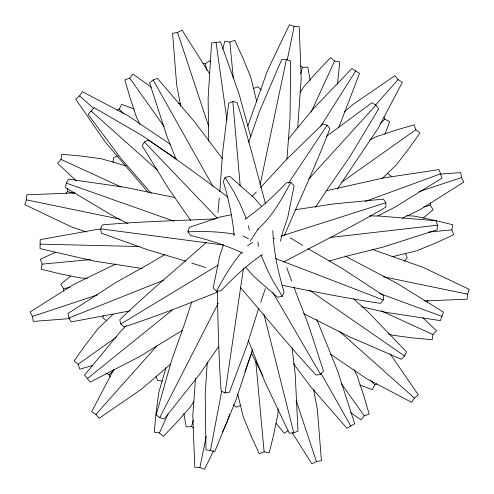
<?xml version="1.0" encoding="UTF-8"?>
<svg xmlns="http://www.w3.org/2000/svg" width="494" height="494" viewBox="0 0 494 494"><rect width="100%" height="100%" fill="white"/><g stroke="black" fill="none" stroke-linecap="round" stroke-linejoin="round"><path stroke-width="0.74" d="M100.955 229.222L94.873 229.834L40.23 239.627L40.014 248.636L94.119 261.091L142.365 268.526M208.709 141.21L208.128 98.473L211.574 43.064L220.503 41.805L239.09 94.113L250.773 136.801M294.986 209.789L333.821 203.911L383.381 199.113L385.925 202.725L385.882 207.116C352.475 226.802 317.691 243.801 283.544 262.129M86.296 232.019L71.08 226.709L24.7 204.584L26.485 199.86L26.738 194.803L75.076 192.888M372.235 249.39L422.92 267.291L469.3 289.416L467.515 294.14L467.262 299.197L424.315 300.932M286.971 159.056L290.034 117.986L290.663 61.12L286.421 59.453L281.839 59.255L259.436 111.527L248.624 142.457M369.568 215.89L379.472 216.039L436.146 220.799L437.406 225.202L437.159 229.759L383.004 247.111L347.492 255.948L329.035 261.03M278.208 408.896L277.894 414.207L273.67 434.64L269.218 452.862L264.136 451.849L259.264 453.72L251.366 436.566L243.369 417.183L237.738 394.274M297.703 127.958L301.217 78.157L299.197 26.738L294.14 26.485L289.416 24.7L267.291 71.08L247.809 126.1M282.043 285.273C314.808 291.824 347.498 298.481 380.571 303.372L383.35 299.975L383.622 295.56L341.941 268.322L307.953 248.63M207.27 362.269L205.214 394.28L205.955 449.787L214.81 451.473L235.934 400.128L252.638 349.443M195.525 378.318L192.784 415.843L194.803 467.262L199.86 467.515L204.584 469.3L213.569 450.726M217.953 212.482L219.274 197.915M219.849 191.783L222.584 152.597L228.703 103.184L232.785 101.486L237.064 102.486C247.821 135.986 256.38 170.047 265.562 203.991M63.417 291.003L63.707 288.749L60.805 284.266L70.605 276.09M423.395 217.91L433.195 209.734L430.293 205.251L430.583 202.997M337.507 84.357L339.736 61.843L334.586 61.028L330.69 57.607L317.722 71.161L303.847 86.746L300.08 92.458M112.959 162.31L113.62 157.543L117.887 156.005M243.48 268.223L225.06 392.958L229.426 392.261L246.92 345.639L258.726 308.182M76.175 180.736L57.607 163.31L61.028 159.414L61.843 154.264L80.645 155.999L101.431 158.765L126.279 165.978M422.839 317.722L436.393 330.69L432.972 334.586L432.157 339.736L413.355 338.001L392.569 335.235L388.185 333.963M174.901 197.581L124.809 187.282L68.524 179.137L66.313 183.12L65.511 187.634L114.361 216.755L127.958 223.646M103.24 315.549L102.838 317.778L106.636 320.742M221.683 391.347L210.364 450.732M55.371 252.317L40.28 259.264L42.151 264.136L41.138 269.218L59.36 273.67L79.793 277.894L87.382 278.344M392.057 256.806L417.183 250.631L436.566 242.634L453.72 234.736L451.849 229.864L452.862 224.782L434.64 220.33L414.207 216.106L406.618 215.656M199.86 467.515L206.288 436.221M294.14 26.485L287.249 59.996M260.153 184.521L286.421 59.453M222.825 49.153L224.782 41.138L229.864 42.151L234.736 40.28L242.634 57.434L250.631 76.817L256.806 101.943M280.357 241.171L283.186 230.846L287.681 217.632L294.103 185.898L290.904 182.348L286.341 182.885C273.769 196.297 260.066 208.752 244.987 219.274M193.315 427.989L191.511 426.612L193.345 420.166M300.655 73.834L302.489 67.388L300.685 66.011M165.978 367.721L158.765 392.569L155.999 413.355L154.264 432.157L159.414 432.972L163.31 436.393L176.278 422.839L190.153 407.254L193.92 401.542M242.82 253.15C226.166 245.351 208.524 239.707 190.628 235.533L187.881 231.847L189.356 227.302L220.052 216.996L231.581 214.711M191.833 301.741L183.935 325.75L171.646 360.219L156.129 414.929L159.784 417.652L164.15 419.042L199.477 374.477L218.453 346.831M265.402 288.49L260.715 302.347M223.467 244.913L219.682 256.04L213.26 287.774L216.458 291.324L221.022 290.787C233.588 277.375 247.296 264.92 262.376 254.398M361.67 306.749L385.474 312.276L440.358 320.612L443.47 312.152L396.262 282.926L344.985 255.997M229.741 414.225L226.709 422.92L222.448 431.972M244.876 371.513L252.52 350.567M384.962 134.312L389.618 121.629L384.863 119.196L383.986 117.097M284.377 235.589C299.562 199.94 316.08 164.922 329.844 128.668L327.133 125.217L322.885 123.988L287.212 158.722L260.579 187.59M261.789 206.634L254.052 197.791L229.778 176.364L225.103 177.358L223.288 181.576C228.617 199.168 232.551 217.261 234.125 235.589M245.567 267.038L253.311 275.88L277.585 297.308L282.259 296.314L284.075 292.096C278.11 272.114 273.608 251.502 272.83 230.612M159.414 432.972L168.028 414.04M334.586 61.028L311.146 112.163M338.884 127.359L359.515 73.365L351.889 68.549L313.418 108.581L288.193 139.246M303.619 313.591L349.258 336.667L401.437 359.286L404.623 356.02L406.574 351.87L367.067 310.961L353.494 298.709M185.88 261.178L148.237 249.964L101.344 233.205L100.578 228.852L102.493 224.9C140.074 221.411 177.76 220.762 215.433 218.848M218.268 303.168L159.784 417.652M117.097 110.014L119.196 109.137L121.629 104.382L134.312 109.038M376.903 383.986L374.804 384.863L372.371 389.618L359.688 384.962M113.811 369.512L91.668 411.65L95.922 414.398L99.115 418.307L141.463 389.204L170.541 364.152M227.895 197.075C201.706 177.562 175.475 158.191 148.28 140.061L144.322 141.957L142.198 145.829L168.312 188.226L190.678 220.515M216.458 291.324C223.696 277.455 231.84 263.969 241.924 251.971M290.904 182.348C281.543 199.156 272.12 217.132 257.226 229.667M320.618 126.464L355.76 70.87M148.132 192.333L104.796 141.463L75.693 99.115L79.602 95.922L82.35 91.668L127.884 115.627L170.541 144.415M390.081 353.797L418.307 394.885L414.398 398.078L411.65 402.332L366.116 378.373L330.517 354.247M250.217 241.078L258.201 228.963M315.438 207.363L328.504 187.535L349.4 157.5L378.725 108.773L375.909 105.185L372.056 102.696L326.281 136.443M337.285 189.146L378.373 127.884L402.332 82.35L398.078 79.602L394.885 75.693L352.537 104.796L344.392 111.811M288.515 183.113L327.133 125.217M66.011 193.315L67.388 191.511L67.233 188.461M427.075 301.89L427.989 300.685M140.043 124.439L136.64 117.646L130.083 97.831L124.828 79.824L129.737 78.163L133.016 74.106L151.399 87.296M353.957 369.561L357.36 376.354L363.917 396.169L369.172 414.176L364.263 415.837L360.984 419.894L350.499 412.478M404.314 261.252L407.235 257.782L405.426 253.323M176.068 158.846L142.081 135.51L94.076 107.643L88.08 114.373L121.289 158.864L151.325 193.413M95.922 414.398L157.067 345.695M398.078 79.602L375.36 105.173M308.793 179.001L375.909 105.185M240.226 287.304C265.562 316.623 289.743 346.868 316.24 375.174L320.532 374.261L323.502 370.988L308.003 323.669L293.8 287.051M126.236 325.707L119.875 332.301L84.536 375.113L90.198 382.128L139.518 356.631L182.428 330.319M252.014 196.458L256.293 192.024M110.014 376.903L109.137 374.804L113.947 370.142M380.053 123.858L384.863 119.196M113.175 314.196L97.8 328.948L85.011 345.565L74.106 360.984L78.163 364.263L79.824 369.172L92.792 365.387M381.918 178.748L396.2 165.052L408.989 148.435L419.894 133.016L415.837 129.737L414.176 124.828L396.169 130.083L376.354 136.64L369.561 140.043M206.461 242.35C177.544 268.143 147.681 292.8 119.795 319.741L120.777 324.015L124.099 326.935C155.771 316.58 186.683 304.366 217.638 292.09M172.227 310.115L87.284 378.682M222.461 158.716L194.395 121.586L157.413 78.379L153.121 79.917L149.552 82.788L167.12 136.875L176.228 159.5M78.163 364.263L116.479 337.031M415.837 129.737L341.774 182.144M247.587 245.728L252.687 242.282M202.997 63.417L205.251 63.707L209.734 60.805L210.691 61.96M288.107 430.706L284.266 433.195L276.09 423.395M218.206 265.062L120.777 324.015M293.529 363.67L310.393 386.351L346.856 428.205L354.704 423.766L337.6 370.945L316.74 319.359M164.817 254.577L147.675 264.716L115.726 282.556L68.011 313.499L68.969 317.957L71.346 321.878L130.231 310.856M377.854 215.958L394.836 207.221L442.087 178.081L438.981 169.615L384.079 177.859L326.065 190.789M180.767 106.371L176.617 84.505L172.585 33.271L177.568 32.462L182.076 30.153L209.53 73.674M313.665 389.889L317.383 409.495L321.415 460.729L316.432 461.538L311.924 463.847L292.207 432.763M115.806 263.981L73.674 284.47L30.153 311.924L32.462 316.432L33.271 321.415L69.932 318.611M402.357 218.225L420.326 209.53L463.847 182.076L461.538 177.568L460.729 172.585L440.148 174.086M248.13 340.039L264.877 381.819L289.243 433.207L293.788 432.849L297.987 431.015L295.208 374.217L292.084 347.727M253.323 88.574L257.782 86.765L261.252 89.686M240.677 405.426L236.218 407.235L233.329 404.802M163.761 280.184L68.969 317.957M365.325 201.385L440.629 173.814M32.462 316.432L97.33 294.918M461.538 177.568L419.048 191.678M273.071 238.713L274.522 238.244M281.061 236.132L385.925 202.725M63.707 288.749L70.204 287.119M423.796 206.881L430.293 205.251M330.011 237.497L437.406 225.202M42.151 264.136L90.482 259.572M451.849 229.864L428.848 232.087M302.489 67.388L307.824 67.116L310.133 80.429M191.511 426.612L186.176 426.884L183.867 413.571M187.881 231.847C203.509 231.18 219.262 231.488 234.693 234.224M139.215 246.531L40.02 244.129M223.319 245.018L100.578 228.852M162.31 381.041L157.543 380.38L156.005 376.113M178.451 103.24L180.687 103.641M313.313 390.359L314.802 390.631M26.485 199.86L120.289 219.243M467.515 294.14L383.406 276.776M67.388 191.511L73.834 193.345M205.671 267.544L191.74 263.074M173.937 221.164L66.313 183.12M379.577 293.455L442.013 316.419M275.627 258.584L383.35 299.975M61.028 159.414L121.246 187.053M432.972 334.586L381.14 310.819M242.937 236.002L248.47 238.701M225.06 392.958L221.139 390.989C218.7 357.65 218.064 324.292 217.311 290.886M105.741 373.069L109.137 374.804M290.2 237.818L302.699 245.419M309.485 290.225L404.623 356.02M387.364 173.258L391.162 176.222M79.602 95.922L93.854 108.575M414.398 398.078L339.446 331.351M157.685 170.331L91.001 110.934M119.196 109.137L123.858 113.947M370.142 380.053L374.804 384.863M217.274 218.138L144.322 141.957M129.737 78.163L164.07 126.544M364.263 415.837L341.471 383.813M225.103 177.358L234.236 192.45L239.948 203.645L246.216 218.354M282.259 296.314L273.126 281.222L267.415 270.033L261.147 255.318M272.793 292.374L320.532 374.261M321.057 373.464L350.826 426.075M213.13 186.689L153.121 79.917M251.267 352.741L262.95 376.132M286.699 267.507L291.701 281.253M177.568 32.462L208.641 126.279M316.432 461.538L296.116 400.288M248.562 225.653L249.248 230.185M263.87 314.079L293.788 432.849M205.251 63.707L206.881 70.204M226.987 120.233L216.026 42.33M229.864 42.151L233.304 78.206M264.136 451.849L255.781 361.503M240.22 186.022L232.785 101.486M258.01 241.955L258.331 246.555"/></g></svg>
